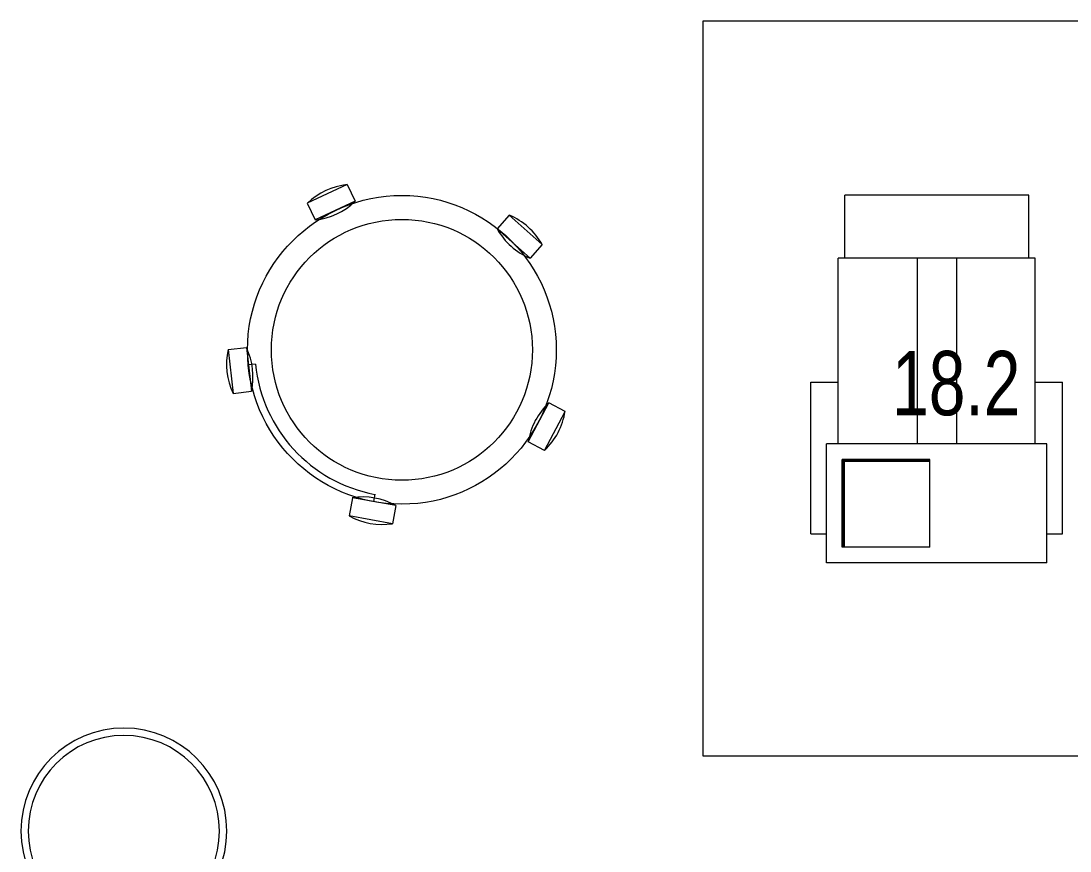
# Model space of a CAD drawing. Header units: millimetres. Extents: x -160614 to 59925, y -157025 to 0.
# Drawn here: x -61520 to -60093, y -115708 to -114579 of the extents above; entities that cross this region are included whole.
import ezdxf

# ---------------------------------------------------------------- set-up
doc = ezdxf.new("R2010")
doc.units = ezdxf.units.MM
doc.header["$LTSCALE"] = 8
for name, color, linetype, lineweight in [('72_EGR_EQP_TAG', 9, 'Continuous', 5), ('LOADING', 9, 'Continuous', 5), ('TME-MEDICAL EQUIPMENT', 9, 'Continuous', 13)]:
    doc.layers.add(name, color=color, linetype=linetype, lineweight=lineweight)
doc.styles.add('X3G_ENTITY_257CFD', font='swisscl.ttf', dxfattribs={"height": 200})

# ---------------------------------------------------------------- blocks, each defined once
blk = doc.blocks.new('WM00001-P')
at = {"layer": 'LOADING'}
for radius in [0.14, 0.13]:
    blk.add_circle((0, 0), radius, dxfattribs=at)
blk = doc.blocks.new('ME14382-P')
at = {"layer": 'LOADING'}
for p, q in [((-0.2117, 0.45), (0.7883, 0.45)), ((-0.2117, -0.15), (-0.2117, 0.45)), ((0.7883, 0.45), (0.7883, -0.15)), ((0.0905, 0.3038), (0.2971, 0.3038)), ((0.0905, 0.3038), (0.0905, 0.2824)), ((0.2971, 0.3038), (0.2971, 0.2664)), ((0.0511, -0.0176), (0.0511, 0.2824)), ((0.0511, 0.2824), (0.2132, 0.2824)), ((0.2132, -0.0176), (0.2132, 0.2824)), ((0.0725, 0.1417), (0.0725, 0.2611)), ((0.0725, 0.2611), (0.1918, 0.2611)), ((0.0725, 0.2594), (0.1918, 0.2594)), ((0.0725, 0.258), (0.1918, 0.258)), ((0.1888, 0.1417), (0.1888, 0.2611)), ((0.1902, 0.1417), (0.1902, 0.2611)), ((0.1918, 0.1417), (0.1918, 0.2611)), ((0.2132, 0.2664), (0.4656, 0.2664)), ((0.4656, -0.0016), (0.4656, 0.2664)), ((0.4656, 0.2575), (0.5511, 0.2575)), ((0.5511, 0.0073), (0.5511, 0.2575)), ((0.4656, 0.1591), (0.2132, 0.1591)), ((0.0725, 0.1417), (0.1918, 0.1417)), ((0.4656, 0.1057), (0.2132, 0.1057)), ((0.4656, 0.0073), (0.5511, 0.0073)), ((0.2132, -0.0016), (0.4656, -0.0016)), ((0.2971, -0.0016), (0.2971, -0.0389)), ((0.0511, -0.0176), (0.2132, -0.0176)), ((0.0905, -0.0176), (0.0905, -0.0389)), ((0.0905, -0.0389), (0.2971, -0.0389)), ((-0.2117, -0.15), (0.7883, -0.15))]:
    blk.add_line(p, q, dxfattribs=at)
blk = doc.blocks.new('HF10037B-P')
at = {"layer": 'LOADING'}
for p, q in [((0.2459, 0.134), (0.1859, 0.134)), ((0.1859, 0.134), (0.1859, 0.109)), ((0.2459, 0.134), (0.2459, 0.109)), ((0.2459, 0.109), (0.1859, 0.109)), ((0, 0), (-0.0142, -0.0583)), ((0, 0), (0.0243, -0.0059)), ((0.0243, -0.0059), (0.01, -0.0642)), ((0.4071, -0.0094), (0.431, -0.0018)), ((0.4071, -0.0094), (0.4255, -0.0665)), ((0.431, -0.0018), (0.4493, -0.0589)), ((0.4069, -0.0417), (0.4165, -0.0387)), ((-0.0142, -0.0583), (0.01, -0.0642)), ((0.4255, -0.0665), (0.4493, -0.0589)), ((0.0524, -0.2725), (0.0674, -0.2525)), ((0.0674, -0.2525), (0.1154, -0.2885)), ((0.3125, -0.2897), (0.362, -0.2558)), ((0.3761, -0.2764), (0.362, -0.2558)), ((0.3267, -0.268), (0.3323, -0.2763)), ((0.0524, -0.2725), (0.1004, -0.3085)), ((0.3266, -0.3103), (0.3761, -0.2764)), ((0.1004, -0.3085), (0.1154, -0.2885)), ((0.3266, -0.3103), (0.3125, -0.2897))]:
    blk.add_line(p, q, dxfattribs=at)
for radius in [0.21, 0.1775]:
    blk.add_circle((0.2161, -0.1014), radius, dxfattribs=at)
for centre, radius, start, end in [((0.2159, 0.0465), 0.0925, 71.0754, 108.9246), ((0.2159, 0.1965), 0.0925, 251.0754, 288.9246), ((0.0779, -0.0499), 0.0925, 147.3419, 185.1912), ((-0.0678, -0.0143), 0.0925, 327.3419, 5.1912), ((0.4996, -0.0113), 0.0925, 178.8412, 216.6904), ((0.3568, -0.057), 0.0925, 358.8412, 36.6904), ((0.2161, -0.1014), 0.2, 303.6037, 17.3657), ((0.0389, -0.3404), 0.0925, 34.1875, 72.0368), ((0.3867, -0.3449), 0.0925, 105.5121, 143.3614), ((0.1289, -0.2205), 0.0925, 214.1875, 252.0368), ((0.3019, -0.2212), 0.0925, 285.5121, 323.3614)]:
    blk.add_arc(centre, radius, start, end, dxfattribs=at)
blk = doc.blocks.new('1stF')
at = {"layer": 'LOADING', "color": 9, "extrusion": (-2.79672e-08, 3.6788e-07, -1), "xscale": -1000.000000000001, "yscale": 1000.000000000001, "zscale": 999.999999999999, "rotation": 117.971696169471}
blk.add_blockref('HF10037B-P', (60811.4, -114883.1, 0), dxfattribs=at)
at = {"layer": 'LOADING', "color": 9, "extrusion": (-3.71182e-07, -7.42363e-07, -1), "xscale": 1000.000000000007, "yscale": 1000.000000000007, "zscale": 1000.000000000007, "rotation": 270.0000000024583}
blk.add_blockref('WM00001-P', (61380.5, -115681, 0.1), dxfattribs=at)
at = {"layer": 'TME-MEDICAL EQUIPMENT', "color": 9, "xscale": 1000, "yscale": 1000, "zscale": 1000, "rotation": 90.00000000000159}
blk.add_blockref('ME14382-P', (-60142.4, -115367.3), dxfattribs=at)
at = {"layer": '72_EGR_EQP_TAG', "color": 9, "insert": (-60248.2, -115027.9), "char_height": 87.47, "attachment_point": 2, "style": 'X3G_ENTITY_257CFD'}
blk.add_mtext('18.2', dxfattribs=at)

msp = doc.modelspace()

# ---------------------------------------------------------------- block references
at = {"layer": '72_EGR_EQP_TAG'}
msp.add_blockref('1stF', (0, 0), dxfattribs=at)

doc.saveas('drawing.dxf')
